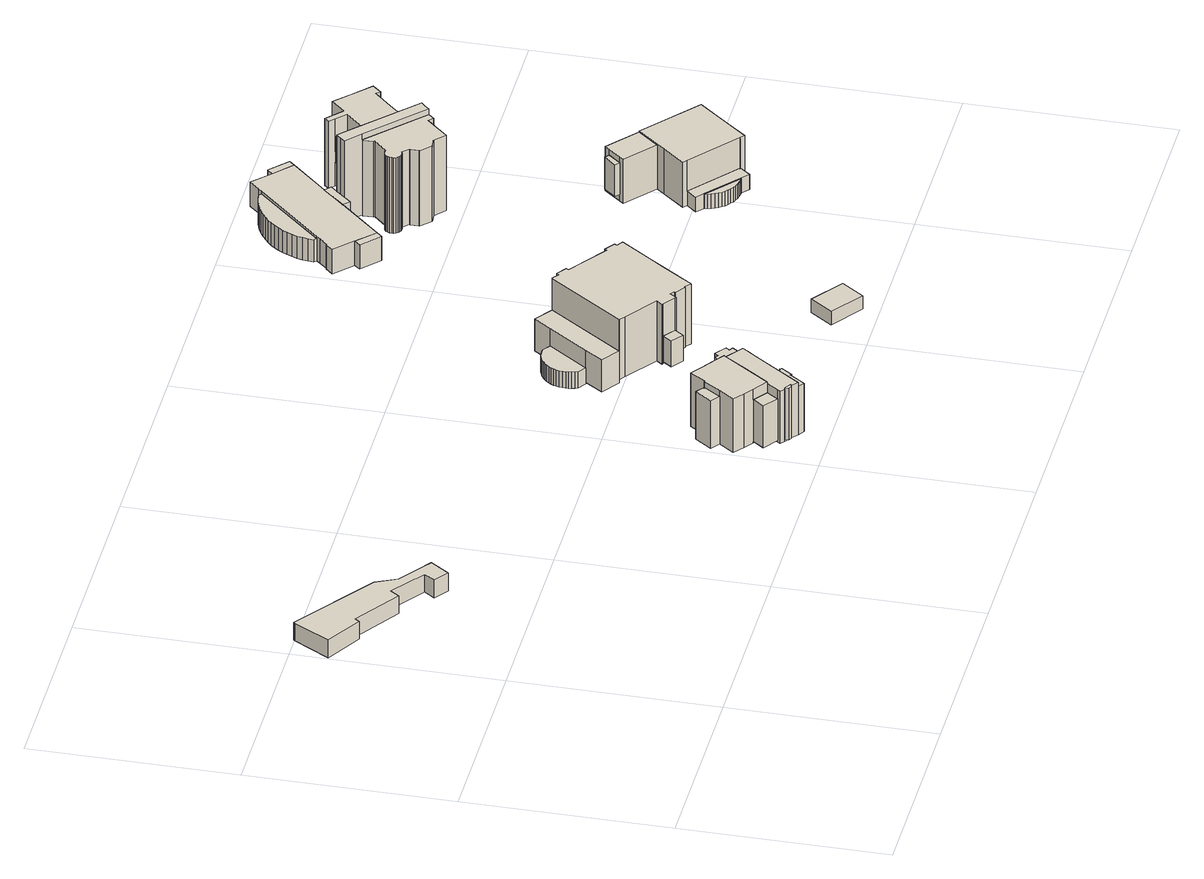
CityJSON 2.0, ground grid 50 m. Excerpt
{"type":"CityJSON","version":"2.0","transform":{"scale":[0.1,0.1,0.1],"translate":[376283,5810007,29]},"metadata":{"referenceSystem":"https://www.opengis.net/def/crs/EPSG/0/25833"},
"CityObjects":{
"building1":{"type":"Building","attributes":{"Gemeindeschluessel":"11000006","BezugspunktDach":"2200","function":"31001_3060","measuredHeight":4.78,"storeysAboveGround":1},"address":[{"country":"Germany","locality":"Berlin","thoroughfareNumber":"31 (1)","thoroughfareName":"Am Sandwerder"}],"geometry":[{"type":"Solid","lod":"1","boundaries":[[[[0,1,2,3,4,5,6,7,8,9,10,11,12,13]],[[14,15,16,17,18,19,20,21,22,23,24,25,26,27]],[[14,27,13,12]],[[15,14,12,11]],[[16,15,11,10]],[[17,16,10,9]],[[18,17,9,8]],[[19,18,8,7]],[[20,19,7,6]],[[21,20,6,5]],[[22,21,5,4]],[[23,22,4,3]],[[24,23,3,2]],[[25,24,2,1]],[[26,25,1,0]],[[27,26,0,13]]]]}]},
"building2":{"type":"Building","attributes":{"Gemeindeschluessel":"11000006","function":"31001_3060"},"address":[{"country":"Germany","locality":"Berlin","thoroughfareNumber":"31","thoroughfareName":"Am Sandwerder"}],"children":["building2-1","building2-2","building2-3","building2-4","building2-5","building2-6","building2-7","building2-8"]},
"building2-1":{"type":"BuildingPart","attributes":{"BezugspunktDach":"2200","measuredHeight":16.22,"storeysAboveGround":3},"parents":["building2"],"geometry":[{"type":"MultiSurface","lod":"1","boundaries":[[[28,29,30,31,32,33,34,35,36,37,38,39,40]],[[41,42,43,44,45,46,47,48,49,50,51,52,53]],[[41,53,40,39]],[[42,54,55,41,39,38]],[[43,42,38,37]],[[44,43,37,36]],[[45,44,36,35]],[[46,45,35,34]],[[47,46,34,33]],[[48,56,57,33,32]],[[58,59,48,32,31]],[[60,61,58,49,31,30]],[[62,63,30,29]],[[51,50,64,65]],[[52,51,29,28]],[[53,52,28,40]],[[41,55,54,42]],[[47,57,56,48]],[[49,48,59,58]],[[50,49,58,61,60]],[[65,64,63,62]]]}]},
"building2-2":{"type":"BuildingPart","attributes":{"BezugspunktDach":"2200","measuredHeight":14.88,"storeysAboveGround":3},"parents":["building2"],"geometry":[{"type":"MultiSurface","lod":"1","boundaries":[[[66,67,68,69,70,71,72,73,59,61,74,75]],[[76,50,48,77,78,79,80,81,82,83,84,85]],[[76,85,75,74]],[[50,76,86,64,63,87,74,61]],[[88,56,59,73]],[[78,77,73,72]],[[79,78,89,90,91,92,93,72,71]],[[80,79,71,70]],[[81,94,95,80,70,69]],[[83,82,96,97]],[[84,83,67,97,98,66]],[[85,84,66,75]],[[87,63,64,86]],[[48,49,58,59]],[[50,61,58,49]],[[77,48,56,88]],[[93,92,91,90,89]],[[80,95,94,81]],[[82,81,69,68]],[[97,96,68,67]],[[66,98,97,67]]]}]},
"building2-3":{"type":"BuildingPart","attributes":{"BezugspunktDach":"2200","measuredHeight":14.67,"storeysAboveGround":3},"parents":["building2"],"geometry":[{"type":"Solid","lod":"1","boundaries":[[[[99,100,101,102,103,104,95,94]],[[80,105,106,107,108,109,110,81]],[[105,80,95,104]],[[106,105,104,103]],[[107,106,103,102]],[[108,107,102,101]],[[109,108,101,100]],[[110,109,100,99]],[[81,110,99,94]],[[80,81,94,95]]]]}]},
"building2-4":{"type":"BuildingPart","attributes":{"BezugspunktDach":"2200","measuredHeight":13.08,"storeysAboveGround":3},"parents":["building2"],"geometry":[{"type":"MultiSurface","lod":"1","boundaries":[[[88,111,112,113,114,115,116,57,56]],[[117,118,119,120,121,122,123,124,125]],[[117,125,48,47]],[[118,117,57,116]],[[119,118,116,115]],[[120,119,115,114]],[[121,120,114,113]],[[122,121,113,112]],[[123,122,112,111]],[[124,123,111,88]],[[125,124,126,77,48,56]],[[47,48,56,57]],[[88,56,48,77,126]]]}]},
"building2-5":{"type":"BuildingPart","attributes":{"BezugspunktDach":"2200","measuredHeight":12.38,"storeysAboveGround":3},"parents":["building2"],"geometry":[{"type":"Solid","lod":"1","boundaries":[[[[87,63,62,127]],[[65,64,86,128]],[[65,128,127,62]],[[128,86,87,127]],[[65,62,63,64]],[[86,64,63,87]]]]}]},
"building2-6":{"type":"BuildingPart","attributes":{"BezugspunktDach":"2200","measuredHeight":14.07,"storeysAboveGround":3},"parents":["building2"],"geometry":[{"type":"MultiSurface","lod":"1","boundaries":[[[129,130,131,132]],[[98,96,133,134]],[[98,134,132,131]],[[135,68,67,66,136,131,130]],[[133,96,130,129]],[[134,133,129,132]],[[96,97,67,68,135]],[[97,98,136,66,67]]]}]},
"building2-7":{"type":"BuildingPart","attributes":{"BezugspunktDach":"2200","measuredHeight":12.93,"storeysAboveGround":3},"parents":["building2"],"geometry":[{"type":"Solid","lod":"1","boundaries":[[[[55,54,137,138]],[[139,42,41,140]],[[139,140,138,137]],[[42,139,137,54]],[[140,41,55,138]],[[41,42,54,55]]]]}]},
"building2-8":{"type":"BuildingPart","attributes":{"BezugspunktDach":"2200","measuredHeight":12.31,"storeysAboveGround":3},"parents":["building2"],"geometry":[{"type":"MultiSurface","lod":"1","boundaries":[[[141,142,143,144,93,92]],[[90,145,146,147,148,91]],[[145,90,93,144]],[[146,145,144,143]],[[147,146,143,142]],[[148,147,142,141]],[[91,148,141,92]],[[91,149,92,93,90]]]}]},
"building3":{"type":"Building","attributes":{"Gemeindeschluessel":"11000006","BezugspunktDach":"2200","function":"51009_1610","measuredHeight":6.94,"storeysAboveGround":0},"address":[{"country":"Germany","locality":"Berlin"}],"geometry":[{"type":"Solid","lod":"1","boundaries":[[[[150,151,152,153]],[[154,155,156,157]],[[154,157,153,152]],[[155,154,152,151]],[[156,155,151,150]],[[157,156,150,153]]]]}]},
"building4":{"type":"Building","attributes":{"Gemeindeschluessel":"11000006","function":"31001_1010"},"address":[{"country":"Germany","locality":"Berlin","thoroughfareNumber":"33 (2)","thoroughfareName":"Am Sandwerder"}],"children":["building4-1","building4-2","building4-3","building4-4"]},
"building4-1":{"type":"BuildingPart","attributes":{"BezugspunktDach":"2200","measuredHeight":18.26,"storeysAboveGround":3},"parents":["building4"],"geometry":[{"type":"MultiSurface","lod":"1","boundaries":[[[158,159,160,161,162,163,164,165,166,167,168,169,170,171,172,173,174,175,176,177,178,179,180,181,182,183,184,185,186,187,188,189]],[[190,191,192,193,194,195,196,197,198,199,200,201,202,203,204,205,206,207,208,209,210,211,212,213,214,215,216,217,218,219,220,221]],[[190,221,189,188]],[[222,223,224,188,187]],[[192,191,187,186]],[[193,192,186,185]],[[194,193,185,184]],[[195,194,184,183]],[[196,195,183,182]],[[197,196,182,181]],[[198,197,181,180]],[[199,198,180,179]],[[200,199,179,178]],[[201,200,178,177]],[[202,201,177,176]],[[203,202,176,175]],[[204,203,175,174]],[[205,204,174,173]],[[206,205,173,172]],[[207,225,226,206,172,171]],[[208,207,171,170]],[[209,208,170,169]],[[210,209,169,168]],[[211,210,168,167]],[[212,211,167,166]],[[213,212,166,165]],[[214,213,165,164]],[[215,214,164,163]],[[216,215,163,162]],[[217,216,162,161]],[[218,217,161,160]],[[219,218,160,159]],[[220,219,159,158]],[[221,220,158,189]],[[191,190,224,223,222]],[[206,226,225,207]]]}]},
"building4-2":{"type":"BuildingPart","attributes":{"BezugspunktDach":"2200","measuredHeight":8.57,"storeysAboveGround":3},"parents":["building4"],"geometry":[{"type":"MultiSurface","lod":"1","boundaries":[[[223,222,227,228,229,230]],[[231,232,233,234,235,236]],[[231,236,230,229]],[[232,237,238,229,228]],[[233,232,228,227]],[[234,233,227,222]],[[235,234,191,190]],[[236,235,223,230]],[[231,239,238,237,232]],[[190,191,222,223,240]]]}]},
"building4-3":{"type":"BuildingPart","attributes":{"BezugspunktDach":"2200","measuredHeight":14.08,"storeysAboveGround":3},"parents":["building4"],"geometry":[{"type":"MultiSurface","lod":"1","boundaries":[[[241,242,243,244,226,225]],[[206,245,246,247,248,207]],[[207,225,207,206]],[[245,206,226,244]],[[246,245,244,243]],[[247,246,243,242]],[[248,247,242,241]],[[207,248,241,225]],[[206,207,225,226,249]]]}]},
"building4-4":{"type":"BuildingPart","attributes":{"BezugspunktDach":"2200","measuredHeight":4.34,"storeysAboveGround":3},"parents":["building4"],"geometry":[{"type":"Solid","lod":"1","boundaries":[[[[250,251,252,253,238,237,254,255,256,257,258,259,260,261,262,263,264,265,266,267,268,269,270]],[[271,272,273,274,275,276,277,278,279,280,281,282,283,284,285,286,287,288,289,290,291,292,293]],[[271,293,270,269]],[[272,271,269,268]],[[273,272,268,267]],[[274,273,267,266]],[[275,274,266,265]],[[276,275,265,264]],[[277,276,264,263]],[[278,277,263,262]],[[279,278,262,261]],[[280,279,261,260]],[[281,280,260,259]],[[282,281,259,258]],[[283,282,258,257]],[[284,283,257,256]],[[285,284,256,255]],[[286,285,255,254]],[[287,286,254,237]],[[288,287,237,232,231,238]],[[289,288,238,253]],[[290,289,253,252]],[[291,290,252,251]],[[292,291,251,250]],[[293,292,250,270]],[[238,231,232,237]]]]}]},
"building5":{"type":"Building","attributes":{"Gemeindeschluessel":"11000006","BezugspunktDach":"2200","function":"31001_2460","measuredHeight":3.63,"storeysAboveGround":1},"address":[{"country":"Germany","locality":"Berlin","thoroughfareNumber":"33 (1)","thoroughfareName":"Am Sandwerder"}],"geometry":[{"type":"Solid","lod":"1","boundaries":[[[[294,295,296,297]],[[298,299,300,301]],[[298,301,297,296]],[[299,298,296,295]],[[300,299,295,294]],[[301,300,294,297]]]]}]},
"building6":{"type":"Building","attributes":{"Gemeindeschluessel":"11000006","function":"31001_1010"},"address":[{"country":"Germany","locality":"Berlin","thoroughfareNumber":"35","thoroughfareName":"Am Sandwerder"}],"children":["building6-1","building6-2","building6-3","building6-4","building6-5","building6-6"]},
"building6-1":{"type":"BuildingPart","attributes":{"BezugspunktDach":"2200","measuredHeight":13.57,"storeysAboveGround":2},"parents":["building6"],"geometry":[{"type":"MultiSurface","lod":"1","boundaries":[[[302,303,304,305,306,307,308,309,310,311,312,313]],[[314,315,316,317,318,319,320,321,322,323,324,325]],[[314,325,313,312]],[[315,314,312,311]],[[326,327,328,315,311,310]],[[317,316,310,309]],[[318,317,309,308]],[[319,318,308,307]],[[329,330,307,306]],[[320,319,331,332]],[[321,320,306,305]],[[322,321,305,304]],[[323,322,304,303]],[[333,334,323,303,302]],[[325,324,302,313]],[[316,315,328,327,326]],[[332,331,330,329]],[[335,324,323,334,333]]]}]},
"building6-2":{"type":"BuildingPart","attributes":{"BezugspunktDach":"2200","measuredHeight":8.6,"storeysAboveGround":2},"parents":["building6"],"geometry":[{"type":"Solid","lod":"1","boundaries":[[[[336,337,338,339]],[[340,341,342,343]],[[340,343,339,338]],[[341,340,338,337]],[[343,342,336,339]],[[341,337,336,342]]]]}]},
"building6-3":{"type":"BuildingPart","attributes":{"BezugspunktDach":"2200","measuredHeight":3.92,"storeysAboveGround":2},"parents":["building6"],"geometry":[{"type":"Solid","lod":"1","boundaries":[[[[344,345,346,347,334,333,348]],[[324,323,322,349,350,351,352]],[[324,352,348,333]],[[322,323,334,347]],[[349,322,347,346]],[[350,349,346,345]],[[351,353,354,350,345,344]],[[352,351,344,348]],[[324,333,334,323]],[[350,354,353,351]]]]}]},
"building6-4":{"type":"BuildingPart","attributes":{"BezugspunktDach":"2200","measuredHeight":13.26,"storeysAboveGround":2},"parents":["building6"],"geometry":[{"type":"MultiSurface","lod":"1","boundaries":[[[328,327,355,356,357,358]],[[359,360,361,316,315,362]],[[336,342,359,362,358,357]],[[337,336,357,356]],[[360,359,363,342,341]],[[361,360,356,355]],[[316,361,355,327]],[[362,315,328,358]],[[327,328,315,316]]]}]},
"building6-5":{"type":"BuildingPart","attributes":{"BezugspunktDach":"2200","measuredHeight":3.81,"storeysAboveGround":2},"parents":["building6"],"geometry":[{"type":"MultiSurface","lod":"1","boundaries":[[[364,365,366,367,368,369,370,371,372,373,374,375,376,354,353]],[[350,377,378,379,380,381,382,383,384,385,386,387,388,389,351]],[[377,350,354,376]],[[378,377,376,375]],[[379,378,375,374]],[[380,379,374,373]],[[381,380,373,372]],[[382,381,372,371]],[[383,382,371,370]],[[384,383,370,369]],[[385,384,369,368]],[[386,385,368,367]],[[387,386,367,366]],[[388,387,366,365]],[[389,388,365,364]],[[351,389,364,353]],[[390,350,351,353,354]]]}]},
"building6-6":{"type":"BuildingPart","attributes":{"BezugspunktDach":"2200","measuredHeight":5.26,"storeysAboveGround":2},"parents":["building6"],"geometry":[{"type":"Solid","lod":"1","boundaries":[[[[391,392,393,394,395,396,330,329]],[[331,397,398,399,400,401,402,332]],[[397,331,330,396]],[[398,397,396,395]],[[399,398,395,394]],[[400,399,394,393]],[[401,400,393,392]],[[402,401,392,391]],[[332,402,391,329]],[[332,329,330,331]]]]}]},
"building7":{"type":"Building","attributes":{"Gemeindeschluessel":"11000006","function":"31001_1025"},"address":[{"country":"Germany","locality":"Berlin","thoroughfareNumber":"37 (2)","thoroughfareName":"Am Sandwerder"}],"children":["building7-1","building7-2","building7-3","building7-4","building7-5","building7-6","building7-7","building7-8","building7-9","building7-10","building7-11"]},
"building7-1":{"type":"BuildingPart","attributes":{"BezugspunktDach":"2200","measuredHeight":22.9,"storeysAboveGround":2},"parents":["building7"],"geometry":[{"type":"MultiSurface","lod":"1","boundaries":[[[403,404,405,406,407,408,409,410,411,412,413,414,415,416,417]],[[418,419,420,421,422,423,424,425,426,427,428,429,430,431,432]],[[433,434,417,416]],[[418,432,435,436]],[[437,438,433,436,416,415]],[[419,418,436,439]],[[420,419,415,414]],[[421,420,414,413]],[[422,421,413,412]],[[423,422,412,411]],[[424,423,411,410]],[[425,424,410,409]],[[426,425,409,408]],[[427,426,408,407]],[[428,427,407,406]],[[429,428,440,441,442,443,440,406,405]],[[430,429,405,404]],[[432,431,403,431,432,444]],[[436,435,434,433]],[[439,436,433,438,437]],[[443,442,441,440]],[[431,430,404,403]],[[444,432,431,403,417]]]}]},
"building7-2":{"type":"BuildingPart","attributes":{"BezugspunktDach":"2200","measuredHeight":22.85,"storeysAboveGround":2},"parents":["building7"],"geometry":[{"type":"MultiSurface","lod":"1","boundaries":[[[445,446,447,448,449,450,451,452]],[[453,454,455,456,457,458,459,460]],[[461,462,460,452,451]],[[463,461,464,451,450]],[[455,454,450,449]],[[465,466,449,448]],[[457,456,448,447]],[[458,457,447,446]],[[467,468,458,446,445]],[[460,459,445,452]],[[453,460,462,461]],[[454,469,453,464,461,463]],[[470,456,455,466,465]],[[459,458,468,467]]]}]},
"building7-3":{"type":"BuildingPart","attributes":{"BezugspunktDach":"2200","measuredHeight":20.19,"storeysAboveGround":2},"parents":["building7"],"geometry":[{"type":"MultiSurface","lod":"1","boundaries":[[[465,471,472,473,474,475,476,477,466]],[[478,479,432,430,429,480,481,456,455]],[[478,455,466,477]],[[479,478,477,476]],[[432,479,482,476,475],[483,435,434,482]],[[404,403,417,475,474]],[[429,430,474,473]],[[484,443,442,485,480,429,473,472]],[[481,480,472,471]],[[456,481,471,465]],[[434,435,483,482]],[[486,430,431,403,404]],[[431,432,487,417,403]],[[485,442,443,484]],[[466,455,456,465]]]}]},
"building7-4":{"type":"BuildingPart","attributes":{"BezugspunktDach":"2200","measuredHeight":6.56,"storeysAboveGround":2},"parents":["building7"],"geometry":[{"type":"MultiSurface","lod":"1","boundaries":[[[488,462,463,489,490,491]],[[492,493,454,460,494,495]],[[493,492,490,489]],[[454,493,489,463]],[[494,460,462,488]],[[495,494,488,491]],[[492,495,491,490]],[[453,461,462,460,496]],[[454,463,461,453]]]}]},
"building7-5":{"type":"BuildingPart","attributes":{"BezugspunktDach":"2200","measuredHeight":6.56,"storeysAboveGround":2},"parents":["building7"],"geometry":[{"type":"Solid","lod":"1","boundaries":[[[[497,498,499,500]],[[501,502,503,504]],[[501,504,500,499]],[[503,502,498,497]],[[504,503,497,500]],[[501,499,498,502]]]]}]},
"building7-6":{"type":"BuildingPart","attributes":{"BezugspunktDach":"2200","measuredHeight":6.56,"storeysAboveGround":2},"parents":["building7"],"geometry":[{"type":"MultiSurface","lod":"1","boundaries":[[[499,498,491,490,505,506,507,508,509,510,511,512,513,514]],[[515,516,517,518,519,520,521,522,523,492,495,502,501,524]],[[515,524,514,513]],[[516,515,513,512]],[[517,516,512,511]],[[518,517,511,510]],[[519,525,526,510,509]],[[520,519,509,508]],[[521,520,508,507]],[[522,521,507,506]],[[492,523,505,490]],[[502,495,491,498]],[[524,501,499,514]],[[518,527,526,525,519]],[[523,522,506,505,528]],[[495,492,490,491]],[[502,498,499,501]]]}]},
"building7-7":{"type":"BuildingPart","attributes":{"BezugspunktDach":"2200","measuredHeight":6.56,"storeysAboveGround":2},"parents":["building7"],"geometry":[{"type":"MultiSurface","lod":"1","boundaries":[[[505,529,530,506]],[[531,532,523,522]],[[531,522,506,530]],[[532,531,530,529]],[[523,532,529,505]],[[522,523,505,506,533]]]}]},
"building7-8":{"type":"BuildingPart","attributes":{"BezugspunktDach":"2200","measuredHeight":6.01,"storeysAboveGround":2},"parents":["building7"],"geometry":[{"type":"MultiSurface","lod":"1","boundaries":[[[526,525,534,535,536,537,538,539,540,541,542,543,544,545,546,547,548,549,550,551,552]],[[553,554,555,556,557,558,559,560,561,562,563,564,565,566,567,568,569,570,519,518,571]],[[553,571,552,551]],[[554,553,551,550]],[[555,554,550,549]],[[556,555,549,548]],[[557,556,548,547]],[[558,557,547,546]],[[559,558,546,545]],[[560,559,545,544]],[[561,560,544,543]],[[562,561,543,542]],[[563,562,542,541]],[[564,563,541,540]],[[565,564,540,539]],[[566,565,539,538]],[[567,566,538,537]],[[568,567,537,536]],[[569,568,536,535]],[[570,569,535,534]],[[519,570,534,525]],[[571,518,526,552]],[[572,518,519,525,526]]]}]},
"building7-9":{"type":"BuildingPart","attributes":{"BezugspunktDach":"2200","measuredHeight":20.42,"storeysAboveGround":2},"parents":["building7"],"geometry":[{"type":"MultiSurface","lod":"1","boundaries":[[[573,574,575,576,577,578,579,580,581,582,583,584,585,586,587,588,589,590,591,592,468,467,593,594,595,596,597,598,599,600,601,602,603,604]],[[605,606,607,608,609,610,611,612,613,614,615,459,458,616,617,618,619,620,621,622,623,624,625,626,627,628,629,630,631,632,633,634,635,636]],[[605,636,604,603]],[[606,605,603,602]],[[607,606,602,601]],[[608,607,601,600]],[[609,608,600,599]],[[610,609,599,598]],[[611,610,598,597]],[[612,611,597,596]],[[613,612,596,595]],[[614,613,595,594]],[[615,614,594,593]],[[459,615,593,467]],[[616,458,468,592]],[[617,616,592,591]],[[618,617,591,590]],[[619,618,590,589]],[[620,619,589,588]],[[621,620,588,587]],[[622,621,587,586]],[[623,622,586,585]],[[624,623,585,584]],[[625,624,584,583]],[[626,625,583,582]],[[627,626,582,581]],[[628,627,581,580]],[[629,628,580,579]],[[630,629,579,578]],[[631,630,578,577]],[[632,631,577,576]],[[633,632,576,575]],[[634,633,575,574]],[[635,634,574,573]],[[636,635,573,604]],[[637,458,459,467,468]]]}]},
"building7-10":{"type":"BuildingPart","attributes":{"BezugspunktDach":"2200","measuredHeight":7.29,"storeysAboveGround":2},"parents":["building7"],"geometry":[{"type":"MultiSurface","lod":"1","boundaries":[[[434,433,438,638,482]],[[639,439,436,435,483]],[[639,483,482,638]],[[439,639,638,438]],[[439,438,433,436]],[[436,433,434,435]],[[483,435,640,434,482]]]}]},
"building7-11":{"type":"BuildingPart","attributes":{"BezugspunktDach":"2200","measuredHeight":5.92,"storeysAboveGround":2},"parents":["building7"],"geometry":[{"type":"Solid","lod":"1","boundaries":[[[[484,641,440,443]],[[441,642,485,442]],[[642,441,440,641]],[[485,642,641,484]],[[442,443,440,441]],[[485,484,443,442]]]]}]},
"building8":{"type":"Building","attributes":{"Gemeindeschluessel":"11000006","BezugspunktDach":"2200","function":"51009_1610","measuredHeight":7.49,"storeysAboveGround":0},"address":[{"country":"Germany","locality":"Berlin"}],"geometry":[{"type":"Solid","lod":"1","boundaries":[[[[643,644,645,646,647,648,649,650,651]],[[652,653,654,655,656,657,658,659,660]],[[652,660,651,650]],[[653,652,650,649]],[[654,653,649,648]],[[655,654,648,647]],[[656,655,647,646]],[[657,656,646,645]],[[658,657,645,644]],[[659,658,644,643]],[[660,659,643,651]]]]}]}
},
"vertices":[
[95,859,54],[102,870,54],[215,795,54],[230,817,54],[313,757,54],[294,731,54],[329,706,54],[362,752,54],[331,775,54],[282,810,54],[257,861,54],[60,1002,54],[57,998,54],[6,911,54],[57,998,6],[60,1002,6],[257,861,6],[282,810,6],[331,775,6],[362,752,6],[329,706,6],[294,731,6],[313,757,6],[230,817,6],[215,795,6],[102,870,6],[95,859,6],[6,911,6],
[865,143,270],[887,127,270],[922,102,270],[963,160,270],[1005,219,270],[1006,220,270],[959,253,270],[959,252,270],[922,278,270],[896,241,270],[895,241,270],[866,199,270],[839,162,270],[866,199,125],[895,241,125],[896,241,125],[922,278,125],[959,252,125],[959,253,125],[1006,220,125],[1005,219,125],[963,160,125],[922,102,125],[887,127,125],[865,143,125],[839,162,125],[895,241,254],[866,199,254],[1005,219,250],[1006,220,250],[963,160,266],[1005,219,266],[922,102,226],[922,102,266],[887,127,242],[922,102,242],[922,102,129],[887,127,129],
[908,59,266],[922,49,266],[924,48,266],[941,35,266],[986,98,266],[1024,151,266],[1041,174,266],[1050,187,266],[902,74,266],[897,67,266],[902,74,125],[1050,187,125],[1041,174,125],[1024,151,125],[986,98,125],[941,35,125],[924,48,125],[922,49,125],[908,59,125],[897,67,125],[902,74,129],[902,74,242],[1050,187,250],[1041,174,159],[1041,174,128],[1024,151,128],[1024,151,251],[1041,174,251],[941,35,256],[986,98,256],[924,48,130],[922,49,130],[908,59,130],
[956,25,256],[982,62,256],[984,59,256],[1004,87,256],[1000,91,256],[998,89,256],[998,89,125],[1000,91,125],[1004,87,125],[984,59,125],[982,62,125],[956,25,125],
[1069,214,250],[1060,220,250],[1067,229,250],[1040,249,250],[1033,239,250],[1024,246,250],[1006,220,119],[1024,246,119],[1033,239,119],[1040,249,119],[1067,229,119],[1060,220,119],[1069,214,119],[1050,187,119],[1005,219,119],[1050,187,172],
[867,99,242],[867,99,129],
[915,45,270],[924,48,270],[908,59,270],[908,50,270],[915,45,130],[908,50,130],[924,48,142],[908,59,162],
[874,256,254],[844,215,254],[874,256,125],[844,215,125],
[1030,151,251],[1032,150,251],[1044,167,251],[1043,168,251],[1043,168,128],[1044,167,128],[1032,150,128],[1030,151,128],[1024,151,190],
[1154,347,210],[1170,369,210],[1142,390,210],[1126,368,210],[1142,390,140],[1170,369,140],[1154,347,140],[1126,368,140],
[1072,462,297],[1150,407,297],[1139,392,297],[1142,390,297],[1170,369,297],[1173,367,297],[1184,383,297],[1194,376,297],[1193,373,297],[1217,356,297],[1218,358,297],[1220,357,297],[1234,346,297],[1285,420,297],[1314,460,297],[1366,533,297],[1360,537,297],[1350,543,297],[1354,549,297],[1329,566,297],[1325,561,297],[1317,567,297],[1245,618,297],[1230,628,297],[1234,634,297],[1210,651,297],[1205,645,297],[1195,653,297],[1190,657,297],[1189,656,297],[1059,473,297],[1058,472,297],[1059,473,135],[1189,656,135],[1190,657,135],[1195,653,135],[1205,645,135],[1210,651,135],[1234,634,135],[1230,628,135],[1245,618,135],[1317,567,135],[1325,561,135],[1329,566,135],[1354,549,135],[1350,543,135],[1360,537,135],[1366,533,135],[1314,460,135],[1285,420,135],[1234,346,135],[1220,357,135],[1218,358,135],[1217,356,135],[1193,373,135],[1194,376,135],[1184,383,135],[1173,367,135],[1170,369,135],[1142,390,135],[1139,392,135],[1150,407,135],[1072,462,135],[1058,472,135],[1189,656,211],[1059,473,211],[1059,473,161],[1285,420,275],[1314,460,275],
[1145,687,211],[1115,644,211],[1045,547,211],[1015,504,211],[1045,547,125],[1115,644,125],[1145,687,125],[1189,656,125],[1059,473,125],[1015,504,125],[1115,644,164],[1045,547,164],[1045,547,155],[1059,473,164],
[1291,416,275],[1306,420,275],[1321,439,275],[1319,456,275],[1319,456,135],[1321,439,135],[1306,420,135],[1291,416,135],[1314,460,189],
[1020,581,164],[1022,574,164],[1024,567,164],[1026,560,164],[1096,658,164],[1088,658,164],[1081,658,164],[1074,657,164],[1067,655,164],[1060,652,164],[1054,649,164],[1048,645,164],[1042,640,164],[1037,635,164],[1032,629,164],[1028,623,164],[1025,617,164],[1023,610,164],[1021,603,164],[1020,595,164],[1020,588,164],[1020,595,120],[1021,603,120],[1023,610,120],[1025,617,120],[1028,623,120],[1032,629,120],[1037,635,120],[1042,640,120],[1048,645,120],[1054,649,120],[1060,652,120],[1067,655,120],[1074,657,120],[1081,658,120],[1088,658,120],[1096,658,120],[1115,644,120],[1045,547,120],[1026,560,120],[1024,567,120],[1022,574,120],[1020,581,120],[1020,588,120],
[1461,1,166],[1501,56,166],[1423,112,166],[1383,57,166],[1423,112,130],[1501,56,130],[1461,1,130],[1383,57,130],
[1802,481,240],[1919,384,240],[1918,384,240],[1928,376,240],[1967,423,240],[1991,452,240],[2030,499,240],[1906,603,240],[1896,612,240],[1853,561,240],[1836,541,240],[1793,489,240],[1836,541,118],[1853,561,118],[1896,612,118],[1906,603,118],[2030,499,118],[1991,452,118],[1967,423,118],[1928,376,118],[1918,384,118],[1919,384,118],[1802,481,118],[1793,489,118],[1896,612,199],[1896,612,237],[1853,561,237],[1967,423,188],[1991,452,188],[1991,452,135],[1967,423,135],[1802,481,158],[1919,384,158],[1802,481,140],
[1788,633,221],[1813,663,221],[1803,671,221],[1778,642,221],[1803,671,135],[1813,663,135],[1788,633,135],[1778,642,135],
[1799,441,158],[1879,373,158],[1897,358,158],[1918,384,158],[1781,456,158],[1897,358,118],[1879,373,118],[1799,441,118],[1781,456,118],[1799,441,157],[1879,373,157],
[1822,674,237],[1813,663,237],[1788,633,237],[1779,623,237],[1788,633,118],[1813,663,118],[1822,674,118],[1779,623,118],[1788,633,171],
[1800,433,157],[1803,425,157],[1806,417,157],[1810,410,157],[1815,403,157],[1820,397,157],[1826,391,157],[1833,387,157],[1840,382,157],[1847,379,157],[1855,376,157],[1863,374,157],[1871,373,157],[1871,373,118],[1863,374,118],[1855,376,118],[1847,379,118],[1840,382,118],[1833,387,118],[1826,391,118],[1820,397,118],[1815,403,118],[1810,410,118],[1806,417,118],[1803,425,118],[1800,433,118],[1879,373,126],
[1975,416,188],[1980,415,188],[1986,414,188],[2003,435,188],[2002,440,188],[2000,445,188],[2000,445,135],[2002,440,135],[2003,435,135],[1986,414,135],[1980,415,135],[1975,416,135],
[1803,1173,237],[1839,1139,237],[1840,1139,237],[1879,1181,237],[1920,1224,237],[1929,1215,237],[1948,1236,237],[1903,1279,237],[1867,1313,237],[1835,1279,237],[1797,1314,237],[1786,1303,237],[1799,1291,237],[1823,1268,237],[1766,1208,237],[1823,1268,56],[1799,1291,56],[1786,1303,56],[1797,1314,56],[1835,1279,56],[1867,1313,56],[1903,1279,56],[1948,1236,56],[1929,1215,56],[1920,1224,56],[1879,1181,56],[1840,1139,56],[1839,1139,56],[1803,1173,56],[1766,1208,56],[1823,1268,190],[1766,1208,190],[1766,1208,121],[1823,1268,121],[1799,1291,150],[1799,1291,190],[1799,1291,121],[1879,1181,190],[1879,1181,136],[1840,1139,136],[1840,1139,190],[1766,1208,184],
[1698,1206,275],[1830,1082,275],[1840,1093,275],[1850,1103,275],[1718,1228,275],[1683,1261,275],[1673,1250,275],[1663,1239,275],[1673,1250,56],[1683,1261,56],[1718,1228,56],[1850,1103,56],[1840,1093,56],[1830,1082,56],[1698,1206,56],[1663,1239,56],[1673,1250,122],[1663,1239,122],[1683,1261,122],[1673,1250,67],[1850,1103,258],[1718,1228,258],[1698,1206,260],[1830,1082,260],[1682,1259,56],[1850,1103,109],
[1863,1117,258],[1863,1118,258],[1840,1139,258],[1839,1139,258],[1766,1208,258],[1741,1231,258],[1721,1230,258],[1721,1230,56],[1741,1231,56],[1863,1118,56],[1863,1117,56],[1741,1231,190],[1741,1231,121],[1863,1118,190],[1863,1118,136],[1839,1139,192],[1766,1208,106],
[1648,1223,122],[1698,1277,122],[1683,1290,122],[1633,1237,122],[1683,1290,56],[1698,1277,56],[1648,1223,56],[1633,1237,56],[1666,1243,56],
[1527,1124,122],[1539,1137,122],[1495,1179,122],[1483,1165,122],[1495,1179,56],[1539,1137,56],[1527,1124,56],[1483,1165,56],
[1766,1378,122],[1721,1419,122],[1678,1460,122],[1655,1435,122],[1645,1426,122],[1495,1266,122],[1486,1256,122],[1469,1237,122],[1467,1238,122],[1451,1221,122],[1467,1238,56],[1469,1237,56],[1486,1256,56],[1495,1266,56],[1645,1426,56],[1655,1435,56],[1678,1460,56],[1721,1419,56],[1766,1378,56],[1451,1221,56],[1645,1426,116],[1495,1266,116],[1495,1266,99],[1766,1378,107],
[1778,1391,122],[1734,1432,122],[1734,1432,56],[1778,1391,56],[1721,1419,111],
[1639,1432,116],[1626,1430,116],[1613,1427,116],[1600,1423,116],[1588,1418,116],[1576,1412,116],[1565,1405,116],[1554,1397,116],[1544,1389,116],[1534,1380,116],[1526,1370,116],[1518,1359,116],[1511,1348,116],[1505,1336,116],[1500,1324,116],[1495,1311,116],[1492,1298,116],[1490,1285,116],[1489,1272,116],[1490,1285,56],[1492,1298,56],[1495,1311,56],[1500,1324,56],[1505,1336,56],[1511,1348,56],[1518,1359,56],[1526,1370,56],[1534,1380,56],[1544,1389,56],[1554,1397,56],[1565,1405,56],[1576,1412,56],[1588,1418,56],[1600,1423,56],[1613,1427,56],[1626,1430,56],[1639,1432,56],[1489,1272,56],[1495,1266,83],
[1641,1121,260],[1643,1116,260],[1646,1112,260],[1650,1109,260],[1654,1107,260],[1659,1106,260],[1664,1106,260],[1668,1108,260],[1683,1094,260],[1682,1092,260],[1682,1071,260],[1682,1070,260],[1706,1047,260],[1707,1047,260],[1729,1048,260],[1729,1050,260],[1756,1025,260],[1785,1057,260],[1805,1078,260],[1816,1068,260],[1695,1204,260],[1696,1179,260],[1698,1177,260],[1667,1145,260],[1662,1146,260],[1658,1146,260],[1653,1144,260],[1649,1142,260],[1645,1139,260],[1643,1135,260],[1641,1130,260],[1641,1126,260],[1641,1130,56],[1643,1135,56],[1645,1139,56],[1649,1142,56],[1653,1144,56],[1658,1146,56],[1662,1146,56],[1667,1145,56],[1698,1177,56],[1696,1179,56],[1695,1204,56],[1816,1068,56],[1805,1078,56],[1785,1057,56],[1756,1025,56],[1729,1050,56],[1729,1048,56],[1707,1047,56],[1706,1047,56],[1682,1070,56],[1682,1071,56],[1682,1092,56],[1683,1094,56],[1668,1108,56],[1664,1106,56],[1659,1106,56],[1654,1107,56],[1650,1109,56],[1646,1112,56],[1643,1116,56],[1641,1121,56],[1641,1126,56],[1830,1082,255],
[1772,1263,190],[1772,1263,121],[1766,1208,130],
[1902,1159,190],[1902,1159,136],
[1800,1043,215],[1798,1041,215],[1801,1038,215],[1824,1062,215],[1821,1065,215],[1820,1064,215],[1816,1068,215],[1805,1078,215],[1785,1057,215],[1805,1078,140],[1816,1068,140],[1820,1064,140],[1821,1065,140],[1824,1062,140],[1801,1038,140],[1798,1041,140],[1800,1043,140],[1785,1057,140]
]}
